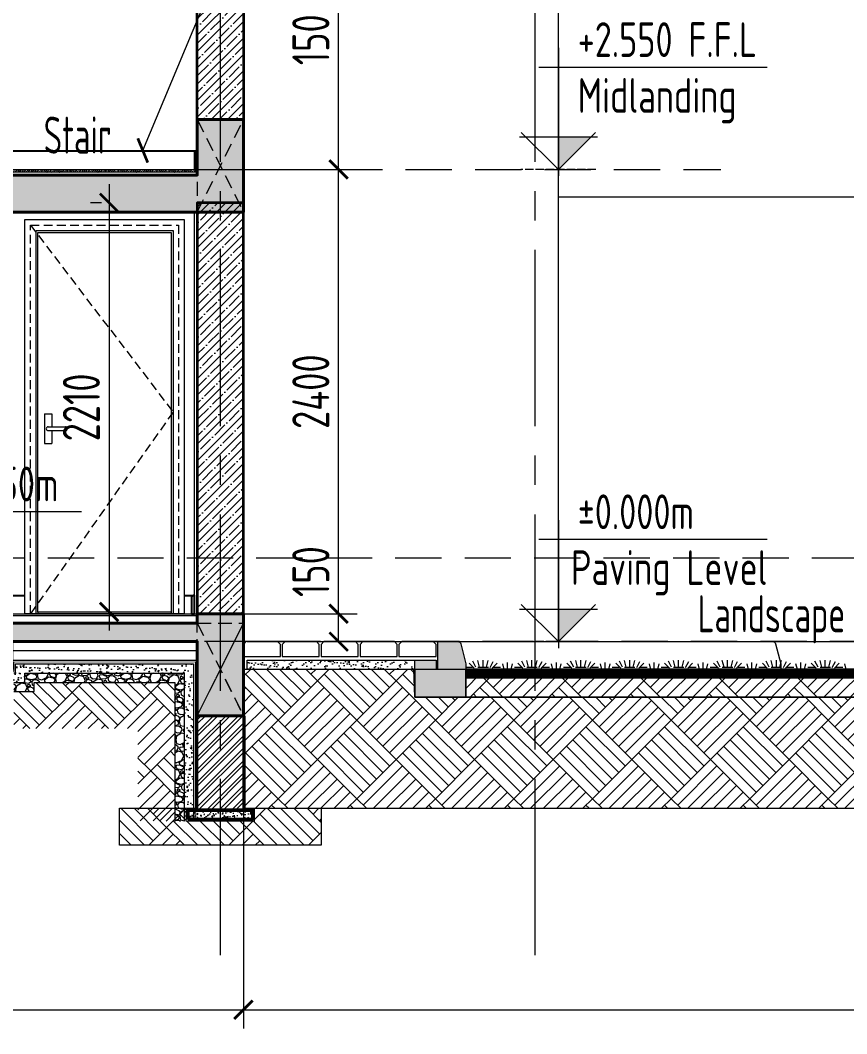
# Model space of a CAD drawing. Header units: millimetres. Extents: x -6181 to 191287, y -8583 to 23546.
# Drawn here: x 26185 to 30647, y -2118 to 3356 of the extents above; entities that cross this region are included whole.
import ezdxf

# ---------------------------------------------------------------- set-up
doc = ezdxf.new("R2010")
doc.units = ezdxf.units.MM
doc.header["$MEASUREMENT"] = 0
for name, pattern in [('1735-DT-5BR-SEC_AA$0$DASHED', [0.75, 0.5, -0.25]), ('1735-DT-5BR-SEC_AA$0$HIDDEN', [0.375, 0.25, -0.125]), ('1735-DT-5BR-SEC_AA$0$HIDDEN2', [4.7625, 3.175, -1.5875]), ('ACAD_ISO02W100', [15, 12, -3]), ('CENTER2', [28.575, 19.05, -3.175, 3.175, -3.175]), ('DASHED', [0.75, 0.5, -0.25])]:
    doc.linetypes.add(name, pattern=pattern)
doc.layers.add('0-Skirting', color=8, linetype='Continuous')
doc.layers.add('1735-DT-5BR-SEC_AA$0$0-Skirting', color=8, linetype='Continuous')
for name, color, linetype, lineweight, plot in [('00--ORIGIN POINT', 200, 'Continuous', 20, False), ('1735-DT-5BR-SEC_AA$0$00--ORIGIN', 6, 'Continuous', 0, False), ('1735-DT-5BR-SEC_AA$0$A-ANNO-NPLT', 8, 'Continuous', 0, False)]:
    doc.layers.add(name, color=color, linetype=linetype, lineweight=lineweight, plot=plot)
for name, color, linetype, lineweight in [('03--GRID', 252, 'CENTER2', 5), ('05--LEADER', 11, 'Continuous', 20), ('05--TEXT-2', 2, 'Continuous', 25), ('07--DIM-2', 2, 'Continuous', 25), ('1735-DT-5BR-SEC_AA$0$04--HATCH-0', 8, 'Continuous', 5), ('1735-DT-5BR-SEC_AA$0$04--HATCH-1', 251, 'Continuous', 13), ('1735-DT-5BR-SEC_AA$0$06--LINE-0', 8, 'Continuous', 13), ('1735-DT-5BR-SEC_AA$0$06--LINE-1', 9, 'Continuous', 18), ('1735-DT-5BR-SEC_AA$0$06--LINE-5', 5, 'Continuous', 50), ('1735-DT-5BR-SEC_AA$0$A-ELSC-STRC', 51, 'Continuous', 50), ('1735-DT-5BR-SEC_AA$0$E--CONCRETE-4', 4, 'Continuous', 40), ('1735-DT-5BR-SEC_AA$0$E--CONCRETE-Beams', 1, '1735-DT-5BR-SEC_AA$0$HIDDEN', 0), ('1735-DT-5BR-SEC_AA$0$E--CONCRETE-SHADE', 253, 'Continuous', 25), ('1735-DT-5BR-SEC_AA$0$F--BLOCKWALL-3', 3, 'Continuous', 35), ('1735-DT-5BR-SEC_AA$0$F--BLOCKWALL-HATCH', 8, 'Continuous', 13), ('1735-DT-5BR-SEC_AA$0$F--BLOCKWALL-HATCH--INSULATED', 251, 'Continuous', 13), ('1735-DT-5BR-SEC_AA$0$G--STELWRK-1', 9, 'Continuous', 18), ('1735-DT-5BR-SEC_AA$0$J--WATERPROOFING-1', 1, 'Continuous', 18), ('1735-DT-5BR-SEC_AA$0$J--WATERPROOFING-HID', 9, '1735-DT-5BR-SEC_AA$0$HIDDEN', 18), ('1735-DT-5BR-SEC_AA$0$L--DOORS-1', 9, 'Continuous', 18), ('1735-DT-5BR-SEC_AA$0$L--DOORS-HID', 9, '1735-DT-5BR-SEC_AA$0$HIDDEN', 18), ('1735-DT-5BR-SEC_AA$0$M--PLASTER-0', 8, 'Continuous', 13), ('1735-DT-5BR-SEC_AA$0$M--TILING-1', 2, 'Continuous', 15), ('1735-DT-5BR-SEC_AA$0$Q--BLOCPAVING', 9, 'Continuous', 18), ('1735-DT-5BR-SEC_AA$0$Q--KERBS', 1, 'Continuous', 18), ('1735-DT-5BR-SEC_AA$0$W--ELV-1', 250, '1735-DT-5BR-SEC_AA$0$DASHED', 9), ('1735-DT-5BR-SEC_AA$0$Z--LANDSCAPE-00', 94, 'Continuous', 0), ('W--ELEV-2', 7, 'Continuous', 20), ('W--ELV-1', 250, 'DASHED', 9)]:
    doc.layers.add(name, color=color, linetype=linetype, lineweight=lineweight)
doc.styles.add('ISO', font='isocp2.shx', dxfattribs={"width": 0.8})
doc.linetypes.add('1735-DT-5BR-SEC_AA$0$1625  X U Value & Mass Value DM Format$0$BATTING', pattern='A,0.0001,-0.1,[134,ltypeshp.shx,S=0.1,R=0,X=-0.1,Y=0],-0.2,[134,ltypeshp.shx,S=0.1,R=180,X=0.1,Y=0],-0.1', length=0.4001)
doc.dimstyles.new('1-100_AR', dxfattribs={"dimtxt": 200, "dimasz": 100, "dimexe": 100, "dimexo": 100, "dimgap": 0, "dimtad": 0, "dimdec": 0, "dimzin": 12, "dimdsep": 46, "dimtxsty": 'ISO', "dimblk": 'ARCHTICK', "dimcen": 100, "dimdle": 100, "dimclrd": 8, "dimclre": 9, "dimclrt": 2, "dimadec": 0, "dimazin": 0, "dimtfac": 1, "dimtdec": 0, "dimtmove": 0, "dimatfit": 2, "dimldrblk": 'ARCHTICK', "dimfxl": 1, "dimtvp": 0.75, "dimtolj": 1, "dimtzin": 12, "dimlwd": 9, "dimlwe": 9, "dimarcsym": 0})

# ---------------------------------------------------------------- blocks, each defined once
blk = doc.blocks.new('_ArchTick')
at = {"color": 0, "const_width": 0.15}
blk.add_lwpolyline([(-0.5, -0.5), (0.5, 0.5)], dxfattribs=at)
blk = doc.blocks.new('*D30')
at = {"layer": '07--DIM-2', "color": 8, "lineweight": 9, "transparency": 16777216}
blk.add_line((26664.9, 2470), (26664.9, 60), dxfattribs=at)
at = {"layer": '07--DIM-2', "color": 9, "lineweight": 9, "transparency": 16777216}
for p, q in [((26622.8, 2370), (26564.9, 2370)), ((26582.9, 160), (26564.9, 160))]:
    blk.add_line(p, q, dxfattribs=at)
at = {"layer": 'Defpoints', "color": 0, "transparency": 16777216}
for p in [(26722.8, 2370), (26664.9, 160), (26682.9, 160)]:
    blk.add_point(p, dxfattribs=at)
at = {"layer": '07--DIM-2', "color": 8, "lineweight": 9, "transparency": 16777216, "xscale": 100, "yscale": 100, "zscale": 100}
for p, rotation in [((26664.9, 2370), 90), ((26664.9, 160), 270)]:
    blk.add_blockref('_ArchTick', p, dxfattribs=dict(at, rotation=rotation))
at = {"layer": '07--DIM-2', "color": 2, "transparency": 16777216, "insert": (26514.9, 1265), "char_height": 200, "attachment_point": 5, "rotation": 90, "style": 'ISO'}
blk.add_mtext('\\A1;2210', dxfattribs=at)
blk = doc.blocks.new('*D32')
at = {"layer": '07--DIM-2', "color": 8, "lineweight": 9, "transparency": 16777216}
blk.add_line((27903.7, 50), (27903.7, 2650), dxfattribs=at)
at = {"layer": '07--DIM-2', "color": 9, "lineweight": 9, "transparency": 16777216}
for p, q in [((27240.2, 2550), (28003.7, 2550)), ((27240.2, 150), (28003.7, 150))]:
    blk.add_line(p, q, dxfattribs=at)
at = {"layer": 'Defpoints', "color": 0, "transparency": 16777216}
for p in [(27140.2, 2550), (27903.7, 2550), (27140.2, 150)]:
    blk.add_point(p, dxfattribs=at)
at = {"layer": '07--DIM-2', "color": 8, "lineweight": 9, "transparency": 16777216, "xscale": 100, "yscale": 100, "zscale": 100}
for p, rotation in [((27903.7, 2550), 90), ((27903.7, 150), 270)]:
    blk.add_blockref('_ArchTick', p, dxfattribs=dict(at, rotation=rotation))
at = {"layer": '07--DIM-2', "color": 2, "transparency": 16777216, "insert": (27753.6, 1350), "char_height": 200, "attachment_point": 5, "rotation": 90, "style": 'ISO'}
blk.add_mtext('\\A1;2400', dxfattribs=at)
blk = doc.blocks.new('*D37')
at = {"layer": '07--DIM-2', "color": 8, "lineweight": 9, "transparency": 16777216}
for p, q in [((27903.7, 150), (27903.7, 506.1)), ((27903.7, 0), (27903.7, 250))]:
    blk.add_line(p, q, dxfattribs=at)
at = {"layer": '07--DIM-2', "color": 9, "lineweight": 9, "transparency": 16777216}
for p, q in [((27240.2, 150), (28003.7, 150)), ((27589.5, 0), (28003.7, 0))]:
    blk.add_line(p, q, dxfattribs=at)
at = {"layer": 'Defpoints', "color": 0, "transparency": 16777216}
for p in [(27140.2, 150), (27489.5, 0, 0), (27903.7, 0)]:
    blk.add_point(p, dxfattribs=at)
at = {"layer": '07--DIM-2', "color": 8, "lineweight": 9, "transparency": 16777216, "xscale": 100, "yscale": 100, "zscale": 100}
for p, rotation in [((27903.7, 150), 90), ((27903.7, 0), 270)]:
    blk.add_blockref('_ArchTick', p, dxfattribs=dict(at, rotation=rotation))
at = {"layer": '07--DIM-2', "color": 2, "transparency": 16777216, "insert": (27753.7, 378.1), "char_height": 200, "attachment_point": 5, "rotation": 90, "style": 'ISO'}
blk.add_mtext('\\A1;150', dxfattribs=at)
blk = doc.blocks.new('*D39')
at = {"layer": '07--DIM-2', "color": 8, "lineweight": 9, "transparency": 16777216}
blk.add_line((27903.7, 2450), (27903.7, 4150), dxfattribs=at)
at = {"layer": '07--DIM-2', "color": 9, "lineweight": 9, "transparency": 16777216}
for p, q in [((27690.2, 4050), (28003.7, 4050)), ((27240.2, 2550), (28003.7, 2550))]:
    blk.add_line(p, q, dxfattribs=at)
at = {"layer": 'Defpoints', "color": 0, "transparency": 16777216}
for p in [(27590.2, 4050), (27903.7, 4050), (27140.2, 2550)]:
    blk.add_point(p, dxfattribs=at)
at = {"layer": '07--DIM-2', "color": 8, "lineweight": 9, "transparency": 16777216, "xscale": 100, "yscale": 100, "zscale": 100}
for p, rotation in [((27903.7, 4050), 90), ((27903.7, 2550), 270)]:
    blk.add_blockref('_ArchTick', p, dxfattribs=dict(at, rotation=rotation))
at = {"layer": '07--DIM-2', "color": 2, "transparency": 16777216, "insert": (27753.7, 3300), "char_height": 200, "attachment_point": 5, "rotation": 90, "style": 'ISO'}
blk.add_mtext('\\A1;1500', dxfattribs=at)
blk = doc.blocks.new('*U192')
blk.add_line((860, 0), (0, 0))
for points in [[(0, 0), (0, 2130), (860, 2130), (860, 0)], [(60, 0), (60, 2070), (800, 2070), (800, 0)]]:
    blk.add_lwpolyline(points)
at = {"layer": '1735-DT-5BR-SEC_AA$0$06--LINE-1', "ltscale": 0.5}
for p, q in [((70, 10), (70, 0)), ((790, 10), (790, 0))]:
    blk.add_line(p, q, dxfattribs=at)
at = {"layer": '1735-DT-5BR-SEC_AA$0$G--STELWRK-1'}
for p, q in [((105, 1080), (105, 920)), ((105, 1080), (145, 1080)), ((145, 1080), (145, 1010)), ((125, 1010), (218.7, 1010)), ((125, 990), (218.7, 990)), ((145, 990), (145, 920)), ((105, 920), (145, 920))]:
    blk.add_line(p, q, dxfattribs=at)
for centre, start, end in [((125, 1000), 90, 270), ((218.7, 1000), 270, 90)]:
    blk.add_arc(centre, 10, start, end, dxfattribs=at)
at = {"layer": '1735-DT-5BR-SEC_AA$0$L--DOORS-1'}
blk.add_lwpolyline([(70, 10), (70, 2060), (790, 2060), (790, 10)], close=True, dxfattribs=at)
at = {"layer": '1735-DT-5BR-SEC_AA$0$L--DOORS-HID', "color": 8, "linetype": '1735-DT-5BR-SEC_AA$0$HIDDEN2', "ltscale": 15}
blk.add_lwpolyline([(30, 0), (30, 2100), (830, 2100), (830, 0)], dxfattribs=at)
at = {"layer": '1735-DT-5BR-SEC_AA$0$L--DOORS-HID', "color": 8, "linetype": '1735-DT-5BR-SEC_AA$0$HIDDEN2', "lineweight": 9, "ltscale": 15}
blk.add_lwpolyline([(30, 2100), (800, 1090), (30, 0)], dxfattribs=at)
blk = doc.blocks.new('*U195')
at = {"layer": '1735-DT-5BR-SEC_AA$0$04--HATCH-1'}
h = blk.add_hatch(dxfattribs=at)
h.set_pattern_fill('AR-PARQ1', color=251, scale=25, angle=45, style=0)
h.set_pattern_definition([(135, (-5580, 5e-10), (-424.264, 3e-14), [300, -300]), (135, (-5544.65, 35.36), (-424.264, 3e-14), [300, -300]), (135, (-5509.3, 70.7), (-424.264, 3e-14), [300, -300]), (135, (-5473.94, 106.07), (-424.264, 3e-14), [300, -300]), (135, (-5438.58, 141.42), (-424.264, 3e-14), [300, -300]), (135, (-5403.22, 176.78), (-424.264, 3e-14), [300, -300]), (135, (-5367.87, 212.13), (-424.264, 3e-14), [300, -300]), (45, (-5792.13, 212.13), (424.264, -3e-14), [300, -300]), (45, (-5827.5, 247.5), (424.264, -3e-14), [300, -300]), (45, (-5862.84, 282.84), (424.264, -3e-14), [300, -300]), (45, (-5898.2, 318.2), (424.264, -3e-14), [300, -300]), (45, (-5933.55, 353.55), (424.264, -3e-14), [300, -300]), (45, (-5968.9, 388.9), (424.264, -3e-14), [300, -300]), (45, (-6004.27, 424.26), (424.264, -3e-14), [300, -300])])
h.paths.add_polyline_path([(-5800, 0), (0, 0), (0, -150), (-5800, -150)])
h = blk.add_hatch(dxfattribs=at)
h.set_pattern_fill('AR-SAND', color=256, scale=25, style=0)
h.paths.add_polyline_path([(371.4, 0), (371.4, 50), (275, 50), (275, 0)])
h = blk.add_hatch(dxfattribs=at)
h.set_pattern_fill('AR-SAND', color=256, scale=25, style=0)
h.paths.add_polyline_path([(1180, 0), (1180, 50), (275, 50), (275, 0)])
h = blk.add_hatch(dxfattribs=at)
h.set_pattern_fill('AR-SAND', color=256, scale=25, style=0)
h.paths.add_polyline_path([(371.4, 0), (371.4, 50), (275, 50), (275, 0)])
at = {"layer": '1735-DT-5BR-SEC_AA$0$E--CONCRETE-SHADE'}
for points in [[(150, 0), (150, 150), (41.7, 150, 0.344151), (27.2, 138.6), (0, 30), (0, 0)], [(275, 0), (0, 0), (0, -150), (275, -150)], [(275, 50), (159.1, 50), (159.1, 0), (275, 0)]]:
    blk.add_hatch(color=256, dxfattribs=at).paths.add_polyline_path(points)
at = {"layer": '1735-DT-5BR-SEC_AA$0$00--ORIGIN', "color": 6}
blk.add_line((1180, 0), (1180, 50), dxfattribs=at)
blk.add_line((1180, 0), (1180, 50), dxfattribs=at)
blk.add_line((1180, 0), (1180, 50), dxfattribs=at)
at = {"layer": '1735-DT-5BR-SEC_AA$0$00--ORIGIN'}
blk.add_lwpolyline([(-5800, 0), (0, 0), (0, -150), (-5800, -150)], close=True, dxfattribs=at)
at = {"layer": '1735-DT-5BR-SEC_AA$0$06--LINE-5', "color": 252, "linetype": 'ByBlock', "const_width": 50}
blk.add_lwpolyline([(0, -25), (-5800, -25)], dxfattribs=at)
at = {"layer": '1735-DT-5BR-SEC_AA$0$06--LINE-5', "linetype": 'ByBlock', "const_width": 10}
blk.add_lwpolyline([(0, 0), (-5800, 0)], dxfattribs=at)
at = {"layer": '1735-DT-5BR-SEC_AA$0$Q--BLOCPAVING', "color": 8}
blk.add_line((0, 0), (-5800, 0), dxfattribs=at)
blk.add_line((0, 0), (-5800, 0), dxfattribs=at)
blk.add_line((0, 0), (-5800, 0), dxfattribs=at)
at = {"layer": '1735-DT-5BR-SEC_AA$0$Q--BLOCPAVING'}
blk.add_line((275, 0), (1180, 0, 0), dxfattribs=at)
blk.add_line((275, 0), (1180, 0, 0), dxfattribs=at)
blk.add_line((275, 0), (1180, 0, 0), dxfattribs=at)
at = {"layer": '1735-DT-5BR-SEC_AA$0$Q--BLOCPAVING', "color": 3, "elevation": 0}
blk.add_lwpolyline([(27.2, 138.6), (0, 30), (0, 0), (150, 0), (150, 150), (41.7, 150, 0.344151)], format="xyb", close=True, dxfattribs=at)
at = {"layer": '1735-DT-5BR-SEC_AA$0$Q--BLOCPAVING', "color": 8, "elevation": 0}
blk.add_lwpolyline([(1180, 150), (150, 150)], dxfattribs=at)
at = {"layer": '1735-DT-5BR-SEC_AA$0$Q--BLOCPAVING', "elevation": 0}
for points in [[(160.7, 70), (160.7, 135), (175.7, 150), (345.7, 150), (360.7, 135), (360.7, 70)], [(370.7, 70), (370.7, 135), (385.7, 150), (555.7, 150), (570.7, 135), (570.7, 70)], [(580.7, 70), (580.7, 135), (595.7, 150), (765.7, 150), (780.7, 135), (780.7, 70)], [(790.7, 70), (790.7, 135), (805.7, 150), (975.7, 150), (990.7, 135), (990.7, 70)], [(1000.7, 70), (1000.7, 135), (1015.7, 150), (1185.7, 150), (1200.7, 135), (1200.7, 70)]]:
    blk.add_lwpolyline(points, close=True, dxfattribs=at)
at = {"layer": '1735-DT-5BR-SEC_AA$0$Q--BLOCPAVING', "color": 3, "elevation": 0}
for points in [[(275, 0), (275, -150), (0, -150), (0, 0)], [(159.1, 50.2), (159.1, 0), (275, 0), (275, 50)]]:
    blk.add_lwpolyline(points, close=True, dxfattribs=at)
at = {"layer": '1735-DT-5BR-SEC_AA$0$Q--KERBS', "elevation": 0}
blk.add_lwpolyline([(1180, 50), (275, 50)], dxfattribs=at)
blk = doc.blocks.new('*U200')
at = {"lineweight": 0}
for p, q in [((-18.8, 11.3), (18.8, 11.3)), ((26.4, 7.5), (-0.3, 34.2)), ((0, 0), (56.5, 0)), ((36.6, 11.5), (19.8, 45.3)), ((47.1, 11.3), (103.7, 11.3)), ((56.5, 11.3), (47.4, 47.9)), ((67.9, 0), (82.9, 0)), ((75.4, 11.3), (75.4, 49)), ((94.2, 0), (150.8, 0)), ((94.2, 11.3), (103.4, 47.9)), ((113.1, 9.4), (130, 43.1)), ((124.4, 7.5), (151.1, 34.2)), ((132, 11.3), (169.7, 11.3)), ((150.8, 0), (197.9, 0)), ((188.5, 0), (181.2, 29.3)), ((207.3, 0), (207.3, 37.7)), ((216.8, 0), (263.9, 0)), ((226.2, 0), (233.5, 29.3)), ((245.1, 11.3), (282.8, 11.3)), ((290.3, 7.5), (263.6, 34.2)), ((263.9, 0), (320.5, 0)), ((300.5, 11.5), (283.7, 45.3)), ((311, 11.3), (367.6, 11.3)), ((320.5, 11.3), (311.3, 47.9)), ((331.8, 0), (346.8, 0)), ((339.3, 11.3), (339.3, 49)), ((358.2, 11.3), (367.3, 47.9)), ((358.2, 0), (414.7, 0)), ((377, 9.4), (393.9, 43.1)), ((388.3, 7.5), (415, 34.2)), ((395.9, 11.3), (433.6, 11.3)), ((414.7, 0), (461.8, 0)), ((452.4, 0), (445.1, 29.3)), ((471.2, 0), (471.2, 37.7)), ((480.7, 0), (527.8, 0)), ((490.1, 0), (497.4, 29.3)), ((509, 11.3), (546.7, 11.3)), ((554.2, 7.5), (527.5, 34.2)), ((527.8, 0), (584.4, 0)), ((564.4, 11.5), (547.6, 45.3)), ((574.9, 11.3), (631.5, 11.3)), ((584.4, 11.3), (575.2, 47.9)), ((595.7, 0), (610.7, 0)), ((603.2, 11.3), (603.2, 49)), ((622.1, 11.3), (631.2, 47.9)), ((622.1, 0), (678.6, 0)), ((640.9, 9.4), (657.8, 43.1)), ((652.2, 7.5), (678.9, 34.2)), ((659.8, 11.3), (697.5, 11.3)), ((678.6, 0), (725.7, 0)), ((716.3, 0), (709, 29.3)), ((735.1, 0), (735.1, 37.7)), ((744.6, 0), (791.7, 0)), ((754, 0), (761.3, 29.3)), ((772.9, 11.3), (810.6, 11.3)), ((818.1, 7.5), (791.4, 34.2)), ((791.7, 0), (848.3, 0)), ((828.3, 11.5), (811.5, 45.3)), ((838.8, 11.3), (895.4, 11.3)), ((848.3, 11.3), (839.1, 47.9)), ((859.6, 0), (874.6, 0)), ((867.1, 11.3), (867.1, 49)), ((886, 11.3), (895.1, 47.9)), ((886, 0), (942.5, 0)), ((904.8, 9.4), (921.7, 43.1)), ((916.1, 7.5), (942.8, 34.2)), ((923.7, 11.3), (961.4, 11.3)), ((942.5, 0), (989.6, 0)), ((980.2, 0), (972.9, 29.3)), ((999, 0), (999, 37.7)), ((1008.5, 0), (1055.6, 0)), ((1017.9, 0), (1025.2, 29.3)), ((1036.8, 11.3), (1074.5, 11.3)), ((1082, 7.5), (1055.3, 34.2)), ((1055.6, 0), (1112.2, 0)), ((1092.2, 11.5), (1075.4, 45.3)), ((1102.7, 11.3), (1159.3, 11.3)), ((1112.2, 11.3), (1103, 47.9)), ((1123.5, 0), (1138.5, 0)), ((1131, 11.3), (1131, 49)), ((1149.9, 11.3), (1159, 47.9)), ((1149.9, 0), (1206.4, 0)), ((1168.7, 9.4), (1185.6, 43.1)), ((1180, 7.5), (1206.7, 34.2)), ((1187.6, 11.3), (1225.3, 11.3)), ((1206.4, 0), (1253.5, 0)), ((1244.1, 0), (1236.8, 29.3)), ((1262.9, 0), (1262.9, 37.7)), ((1272.4, 0), (1319.5, 0)), ((1281.8, 0), (1289.1, 29.3)), ((1300.7, 11.3), (1338.4, 11.3)), ((1345.9, 7.5), (1319.2, 34.2)), ((1319.5, 0), (1376.1, 0)), ((1356.1, 11.5), (1339.3, 45.3)), ((1366.6, 11.3), (1423.2, 11.3)), ((1376.1, 11.3), (1366.9, 47.9)), ((1387.4, 0), (1402.4, 0)), ((1394.9, 11.3), (1394.9, 49)), ((1413.8, 11.3), (1422.9, 47.9)), ((1413.8, 0), (1470.3, 0)), ((1432.6, 9.4), (1449.5, 43.1)), ((1443.9, 7.5), (1470.6, 34.2)), ((1451.5, 11.3), (1489.2, 11.3)), ((1470.3, 0), (1517.4, 0)), ((1508, 0), (1500.7, 29.3)), ((1526.8, 0), (1526.8, 37.7)), ((1536.3, 0), (1583.4, 0)), ((1545.7, 0), (1553, 29.3)), ((1564.6, 11.3), (1602.3, 11.3)), ((1609.8, 7.5), (1583.1, 34.2)), ((1583.4, 0), (1640, 0)), ((1620, 11.5), (1603.2, 45.3)), ((1630.5, 11.3), (1687.1, 11.3)), ((1640, 11.3), (1630.8, 47.9)), ((1651.3, 0), (1666.3, 0)), ((1658.8, 11.3), (1658.8, 49)), ((1677.7, 11.3), (1686.8, 47.9)), ((1677.7, 0), (1734.2, 0)), ((1696.5, 9.4), (1713.4, 43.1)), ((1707.8, 7.5), (1734.5, 34.2)), ((1715.4, 11.3), (1753.1, 11.3)), ((1734.2, 0), (1781.3, 0)), ((1771.9, 0), (1764.6, 29.3)), ((1790.7, 0), (1790.7, 37.7)), ((1800.2, 0), (1847.3, 0)), ((1809.6, 0), (1816.9, 29.3)), ((1828.5, 11.3), (1866.2, 11.3)), ((1873.7, 7.5), (1847, 34.2)), ((1847.3, 0), (1903.9, 0)), ((1883.9, 11.5), (1867.1, 45.3)), ((1894.4, 11.3), (1951, 11.3)), ((1903.9, 11.3), (1894.7, 47.9)), ((1915.2, 0), (1930.2, 0)), ((1922.7, 11.3), (1922.7, 49)), ((1941.6, 11.3), (1950.7, 47.9)), ((1941.6, 0), (1998.1, 0)), ((1960.4, 9.4), (1977.3, 43.1)), ((1971.7, 7.5), (1998.4, 34.2)), ((1979.3, 11.3), (2017, 11.3)), ((1998.1, 0), (2045.2, 0)), ((2035.8, 0), (2028.5, 29.3))]:
    blk.add_line(p, q, dxfattribs=at)
blk = doc.blocks.new('*U221')
at = {"ltscale": 300}
for p, q in [((0, 0), (249.7, -500)), ((249.7, 0), (0, -500))]:
    blk.add_line(p, q, dxfattribs=at)
blk.add_lwpolyline([(0, -500), (0, 0), (249.7, 0), (249.7, -500)], close=True, dxfattribs=at)
blk = doc.blocks.new('*U211')
at = {"layer": '1735-DT-5BR-SEC_AA$0$04--HATCH-0'}
h = blk.add_hatch(dxfattribs=at)
h.set_pattern_fill('ANSI32', color=256, scale=5, style=0)
h.set_pattern_definition([(45, (-4276.284, 1366.474), (-33.67596, 33.67596), []), (45, (-4253.833, 1366.474), (-33.67596, 33.67596), [])])
h.paths.add_polyline_path([(0, 0), (250, 0), (250, -510), (0, -510)])
h = blk.add_hatch(dxfattribs=at)
h.set_pattern_fill('AR-PARQ1', color=256, angle=45, style=0)
h.set_pattern_definition([(135, (-4276.28, 1366.47), (-431.052, 3e-14), [304.8, -304.8]), (135, (-4240.36, 1402.4), (-431.052, 3e-14), [304.8, -304.8]), (135, (-4204.44, 1438.32), (-431.052, 3e-14), [304.8, -304.8]), (135, (-4168.52, 1474.24), (-431.052, 3e-14), [304.8, -304.8]), (135, (-4132.6, 1510.16), (-431.052, 3e-14), [304.8, -304.8]), (135, (-4096.68, 1546.08), (-431.052, 3e-14), [304.8, -304.8]), (135, (-4060.76, 1582), (-431.052, 3e-14), [304.8, -304.8]), (45, (-4491.8, 1582), (431.052, -3e-14), [304.8, -304.8]), (45, (-4527.73, 1617.92), (431.052, -3e-14), [304.8, -304.8]), (45, (-4563.65, 1653.84), (431.052, -3e-14), [304.8, -304.8]), (45, (-4599.57, 1689.76), (431.052, -3e-14), [304.8, -304.8]), (45, (-4635.5, 1725.68), (431.052, -3e-14), [304.8, -304.8]), (45, (-4671.42, 1761.6), (431.052, -3e-14), [304.8, -304.8]), (45, (-4707.34, 1797.53), (431.052, -3e-14), [304.8, -304.8])])
h.paths.add_polyline_path([(-60, -570), (-60, -500), (-419.9, -500), (-419.9, -700), (670, -700), (670, -500), (310, -500), (310, -570)])
h = blk.add_hatch(dxfattribs=at)
h.set_pattern_fill('AR-CONC', color=256, scale=0.3, style=0)
h.set_pattern_definition([(50, (-4276.284, 1366.474), (54.6554, -4.78173), [5.715, -62.865]), (355, (-4276.284, 1366.474), (-10.573, 57.31705), [4.572, -50.2922]), (100.4514, (-4271.73, 1366.075), (44.0824, 52.5353), [4.857, -53.4271]), (46.1842, (-4276.284, 1381.714), (81.3237, -12.6127), [8.5725, -94.2975]), (96.6356, (-4269.51, 1380.66), (71.2212, 74.2278), [7.2855, -80.1407]), (351.1842, (-4276.28, 1381.71), (71.2212, 74.2278), [6.858, -75.4379]), (21, (-4268.664, 1377.904), (45.4843, -30.67956), [5.715, -62.865]), (326, (-4268.664, 1377.904), (18.5406, 55.2564), [4.572, -50.292]), (71.4514, (-4264.874, 1375.347), (64.0249, 24.57683), [4.857, -53.427]), (37.5, (-4276.284, 1366.474), (0.92658, 25.36651), [0, -49.6824, 0, -51.054, 0, -50.4825]), (7.5, (-4276.284, 1366.474), (20.0459, 30.05417), [0, -29.1084, 0, -48.5394, 0, -19.2405]), (327.5, (-4293.277, 1366.474), (40.67718, -1.71862), [0, -19.05, 0, -59.436, 0, -78.867]), (317.5, (-4300.897, 1366.474), (44.43875, 7.62795), [0, -24.765, 0, -39.4716, 0, -56.007])])
h.paths.add_polyline_path([(300, -560), (300, -510), (-50, -510), (-50, -560)])
at = {"layer": '1735-DT-5BR-SEC_AA$0$A-ANNO-NPLT'}
blk.add_lwpolyline([(310, -500), (670, -500), (670, -700), (-419.9, -700), (-419.9, -500), (-60, -500)], dxfattribs=at)
at = {"layer": '1735-DT-5BR-SEC_AA$0$A-ELSC-STRC'}
blk.add_lwpolyline([(-50, -560), (300, -560), (300, -510), (-50, -510)], close=True, dxfattribs=at)
at = {"layer": '1735-DT-5BR-SEC_AA$0$F--BLOCKWALL-3'}
blk.add_lwpolyline([(0, 0), (250, 0), (250, -510), (0, -510)], close=True, dxfattribs=at)
at = {"layer": '1735-DT-5BR-SEC_AA$0$J--WATERPROOFING-HID', "ltscale": 200, "const_width": 5}
blk.add_lwpolyline([(-10, 0), (-10, -500), (-60, -500), (-60, -570), (310, -570), (310, -500), (260, -500), (260, 0)], dxfattribs=at)
blk = doc.blocks.new('1735-DT-5BR-SEC_AA$0$A$C59E4415E')
at = {"layer": '1735-DT-5BR-SEC_AA$0$04--HATCH-1'}
h = blk.add_hatch(dxfattribs=at)
h.set_pattern_fill('AR-CONC', color=256, scale=10, angle=349, style=0)
h.paths.add_polyline_path([(-980, -170), (-990, -170), (-990, -220), (-930, -220), (-930, -170), (-70, -170), (-70, -970.3), (-20, -970.3), (-20, -120), (-980, -120)])
h = blk.add_hatch(dxfattribs=at)
h.set_pattern_fill('GRAVEL', color=256, scale=100, angle=349, style=0)
h.set_pattern_definition([(217.012788, (-32205.9605, 446.414), (-957.0298426, -730.8172688), [13.4536, -1331.9088]), (173.96974, (-32216.7032, 438.3153), (1197.0335197, -130.8080761), [23.0868, -2285.59248]), (121.510447, (-32239.662, 440.7407), (771.7372885, -1270.5988972), [16.2788, -1611.60326]), (256.273689, (-32282.716, 423.6416), (479.7807091, 1944.17346736), [21.0238, -2081.3558]), (281.833654, (-32287.7046, 403.218), (-261.8427973, 1273.3571178), [20.6155, -2040.9373]), (346.273689, (-32283.477, 383.041), (-1944.17346736, 479.7807091), [21.0238, -2081.3558]), (26.69424, (-32263.0536, 378.0522), (-1466.92433386, -733.57548946), [27.8029, -2752.48485]), (61.255328, (-32238.214, 390.542), (1106.91881824, 2026.0135068), [26.2488, -2598.63215]), (110.429566, (-32225.591, 413.5563), (-537.2500528, 1428.7625348), [21.095, -2088.4073]), (164.236358, (-32232.954, 433.3245), (1060.7090023, -308.0526133), [24.0832, -1180.07626]), (211.397438, (-32256.1316, 439.867), (-1387.84251505, -850.81910734), [31.1448, -3083.3375]), (127.814075, (-32185.726, 403.77), (-572.6536312, 722.5426068), [10.6301, -1052.38448]), (160.469234, (-32192.243, 412.1677), (1237.9535394, -444.3771307), [20.2237, -2002.15114]), (214, (-32211.3, 418.93), (-19.0809, -98.16272), [14.1421, -127.27926]), (192.19859, (-32215.885, 432.044), (528.975391, 100.920939), [7.6158, -753.9615]), (280.80141, (-32223.329, 430.435), (-40.92002, 313.569055), [10.7703, -527.74618]), (19.963757, (-32221.31, 419.855), (332.649954, 139.082738), [17.4929, -565.6023]), (150.56505, (-32204.87, 425.828), (177.244537, -136.324517), [12.6491, -303.57867]), (5.38954, (-32280.263, 441.5017), (1038.8698821, 103.6791597), [17.72, -1754.2845]), (59.346176, (-32262.621, 443.166), (-602.5407683, -1003.4663036), [14.8661, -1471.74077]), (282.19859, (-32201.052, 445.46), (-100.920939, 528.975391), [15.2315, -746.3458]), (332.61046, (-32197.834, 430.5727), (-924.3844848, 485.2971504), [17.72, -1754.2845]), (328.443955, (-32292.093, 380.641), (-452.6517926, 291.7299344), [17.088, -837.31237]), (283.77514, (-32277.532, 371.698), (-280.9236968, 1175.1943995), [14.3178, -1417.4643]), (55.80141, (-32219.152, 347.107), (291.7299344, 452.6517926), [15.2315, -746.3458]), (6.354025, (-32210.5905, 359.7047), (-1352.4389366, -144.5991794), [16.7631, -1659.54236]), (58.443955, (-32267.251, 356.456), (-291.7299344, -452.6517926), [8.544, -845.85637]), (90.30993, (-32225.041, 348.252), (-21.83912, 411.731773), [5.099, -504.80295]), (154.96376, (-32225.07, 353.35), (275.407255, -155.405417), [20.6155, -391.69506]), (175.009006, (-32243.7475, 362.075), (1000.708083, -92.646277), [19.105, -1891.39232]), (292.69007, (-32223.028, 411.02), (-60.00092, 215.406336), [14.4222, -346.13293]), (342.157227, (-32217.4642, 397.7146), (1630.6044128, -520.70072883), [25.1794, -2492.75626]), (49.945396, (-32193.496, 389.999), (-526.21717, -610.8154303), [10.2956, -1019.2674]), (79, (-32186.87, 397.88), (-79.08182, 117.24362), [6, -94]), (109.256437, (-32245.138, 365.4014), (259.0845766, -763.4626266), [13.8924, -1375.352]), (37.012788, (-32249.72, 378.5166), (957.0298426, 730.8172688), [26.9072, -1318.4552]), (349, (-32228.23, 394.71), (117.24362, 79.08182), [26, -74]), (314.304846, (-32202.712, 389.7535), (848.0608867, -877.9480238), [15.8114, -1565.32743]), (243.054604, (-32191.668, 378.438), (-174.4863165, -373.569974), [14.5602, -713.4508]), (196.645975, (-32198.266, 365.459), (-2055.9006439, -619.09009223), [23.7065, -2346.94742]), (164.426079, (-32220.9792, 358.668), (-1257.03443894, 346.21441233), [25.0799, -2482.90734])])
h.paths.add_polyline_path([(-990, -220), (-990, -270), (-880, -270), (-880, -220), (-120, -220), (-120, -969.8), (-70, -970), (-70, -170), (-930, -170), (-930, -220)])
h = blk.add_hatch(dxfattribs=at)
h.set_pattern_fill('AR-PARQ1', color=256, scale=25, angle=45, style=0)
h.set_pattern_definition([(135, (-32295.72, 362), (-424.264, 3e-14), [300, -300]), (135, (-32260.36, 397.35), (-424.264, 3e-14), [300, -300]), (135, (-32225, 432.7), (-424.264, 3e-14), [300, -300]), (135, (-32189.65, 468.06), (-424.264, 3e-14), [300, -300]), (135, (-32154.3, 503.4), (-424.264, 3e-14), [300, -300]), (135, (-32118.94, 538.77), (-424.264, 3e-14), [300, -300]), (135, (-32083.6, 574.12), (-424.264, 3e-14), [300, -300]), (45, (-32507.85, 574.12), (424.264, -3e-14), [300, -300]), (45, (-32543.2, 609.48), (424.264, -3e-14), [300, -300]), (45, (-32578.56, 644.83), (424.264, -3e-14), [300, -300]), (45, (-32613.92, 680.2), (424.264, -3e-14), [300, -300]), (45, (-32649.27, 715.54), (424.264, -3e-14), [300, -300]), (45, (-32684.63, 750.9), (424.264, -3e-14), [300, -300]), (45, (-32719.98, 786.25), (424.264, -3e-14), [300, -300])])
h.paths.add_polyline_path([(-990, -270), (-990, -469.8), (-320, -469.8), (-320, -967.3), (-120, -969.8), (-120, -220), (-880, -220), (-880, -270)])
at = {"layer": '1735-DT-5BR-SEC_AA$0$F--BLOCKWALL-HATCH'}
h = blk.add_hatch(dxfattribs=at)
h.set_pattern_fill('ANSI32', color=256, scale=100, style=0)
h.set_pattern_definition([(45, (-32295.72, 361.99), (-26.516504, 26.516504), []), (45, (-32278.04, 361.99), (-26.516504, 26.516504), [])])
h.paths.add_polyline_path([(-1000, 0), (-1100, 0), (-1100, -137.6), (-1100, -150), (-1000, -150), (-1000, -126.9), (-1000, -100), (-1000, -5)])
at = {"layer": '1735-DT-5BR-SEC_AA$0$06--LINE-0', "linetype": '1735-DT-5BR-SEC_AA$0$1625  X U Value & Mass Value DM Format$0$BATTING', "ltscale": 100}
blk.add_line((0, -50), (-1000, -50), dxfattribs=at)
at = {"layer": '1735-DT-5BR-SEC_AA$0$06--LINE-0', "ltscale": 1.5}
blk.add_lwpolyline([(-1000, -100), (0, -100), (0, 0), (-1000, 0)], close=True, dxfattribs=at)
at = {"layer": '1735-DT-5BR-SEC_AA$0$F--BLOCKWALL-3'}
blk.add_lwpolyline([(-1000, 0), (-1000, -150), (-1100, -150), (-1100, 0)], dxfattribs=at)
at = {"layer": '1735-DT-5BR-SEC_AA$0$J--WATERPROOFING-1'}
for p, q in [((-20, -120), (-20, -970.3)), ((-980, -170), (-990, -170)), ((-70, -170), (-70, -970.3)), ((-120, -220), (-120, -970.3))]:
    blk.add_line(p, q, dxfattribs=at)
for points in [[(-980, -170), (-980, -120), (-20, -120)], [(-990, -220), (-930, -220), (-930, -170), (-70, -170)], [(-990, -270), (-880, -270), (-880, -220), (-120, -220)]]:
    blk.add_lwpolyline(points, dxfattribs=at)
at = {"layer": '1735-DT-5BR-SEC_AA$0$J--WATERPROOFING-HID', "ltscale": 200, "const_width": 5}
blk.add_lwpolyline([(-1110, -10), (-1110, -160), (-990, -160), (-990, -110), (-10, -110), (-10, -970.3)], dxfattribs=at)
blk = doc.blocks.new('1735-DT-5BR-SEC_AA')
at = {"layer": '1735-DT-5BR-SEC_AA$0$04--HATCH-0'}
h = blk.add_hatch(dxfattribs=at)
h.set_pattern_fill('ANSI33', color=256, scale=65, style=0)
h.set_pattern_definition([(45, (-22278.127, 1326.338), (-11.490485, 11.490485), []), (45, (-22266.637, 1326.338), (-11.490485, 11.490485), [8.125, -4.0625])])
edge = h.paths.add_edge_path()
edge.add_line((27140.2, 2535.1), (25840.2, 2535))
edge.add_line((25840.2, 2535), (25840.2, 2545))
edge.add_line((25840.2, 2545), (25845.2, 2550))
edge.add_line((25845.2, 2550), (25865.2, 2550))
edge.add_line((25865.2, 2550), (25865.2, 2545))
edge.add_line((25865.2, 2545), (25870.2, 2545))
edge.add_line((25870.2, 2545), (25870.2, 2550))
edge.add_line((25870.2, 2550), (25890.2, 2550))
edge.add_line((25890.2, 2550), (25890.2, 2545))
edge.add_line((25890.2, 2545), (25895.2, 2545))
edge.add_line((25895.2, 2545), (25895.2, 2550))
edge.add_line((25895.2, 2550), (25915.2, 2550))
edge.add_line((25915.2, 2550), (25915.2, 2545))
edge.add_line((25915.2, 2545), (25920.2, 2545))
edge.add_line((25920.2, 2545), (25920.2, 2550))
edge.add_line((25920.2, 2550), (27140.2, 2550.1))
at = {"layer": '1735-DT-5BR-SEC_AA$0$04--HATCH-1'}
h = blk.add_hatch(dxfattribs=at)
h.set_pattern_fill('AR-PARQ1', color=256, scale=25, angle=315, style=0)
edge = h.paths.add_edge_path()
edge.add_line((28315.2, -150), (27390.2, -150))
edge.add_line((27390.2, -150), (27390.2, -900))
edge.add_line((27390.2, -900), (34365.1, -900))
edge.add_line((34365.1, -900), (34365.1, -300))
edge.add_line((34365.1, -300), (28315.2, -300))
edge.add_line((28315.2, -300), (28309.5, -149.4))
at = {"layer": '1735-DT-5BR-SEC_AA$0$E--CONCRETE-SHADE'}
h = blk.add_hatch(color=256, dxfattribs=at)
h.dxf.hatch_style = 1
h.paths.add_polyline_path([(21980.2, 400), (21980.2, 570), (22280.2, 570), (22280.2, 720), (22580.2, 720), (22580.2, 870), (22880.2, 870), (22880.2, 1020), (23180.2, 1020), (23180.2, 1170), (23480.2, 1170), (23480.2, 1320), (23780.2, 1320), (23780.2, 1470), (24080.2, 1470), (24080.2, 1620), (24380.2, 1620), (24380.2, 1770), (24680.2, 1770), (24680.2, 1920), (24980.2, 1920), (24980.2, 2070), (25280.2, 2070), (25280.2, 2220), (25580.2, 2220), (25580.2, 2370), (25880.2, 2370), (25880.2, 2520), (27140.2, 2520), (27140.2, 2820), (27390.2, 2820), (27390.2, 2650), (27390.2, 2400), (27390.2, 2320), (26101.6, 2320), (22280.9, 400)])
h = blk.add_hatch(color=256, dxfattribs=at)
h.dxf.hatch_style = 1
h.paths.add_polyline_path([(27390.2, -400), (27390.2, 150), (27140.2, 150), (27140.2, 100), (24940.2, 100), (24940.2, 400), (11090.2, 400), (11090.2, 250), (10790.2, 250), (10790.2, 100), (10490.2, 100), (10490.2, -575), (10690.2, -575), (10690.2, -148.6), (11587.4, 300), (12590.5, 300), (12590.5, -100), (12840.5, -100), (12840.5, 300), (17040.6, 300), (17040.6, -100), (17290.5, -100), (17290.5, 300), (20340.4, 300), (20340.4, -100), (20590.4, -100), (20590.4, 300), (24740.2, 300), (24740.2, 0), (27140.2, 0), (27140.2, -400)])
at = {"layer": '1735-DT-5BR-SEC_AA$0$F--BLOCKWALL-HATCH--INSULATED'}
h = blk.add_hatch(dxfattribs=at)
h.set_pattern_fill('ANSI35', color=256, scale=250, style=0)
h.paths.add_polyline_path([(27140.2, 4050), (27390.2, 4050), (27390.2, 2820), (27140.2, 2820)])
h = blk.add_hatch(dxfattribs=at)
h.set_pattern_fill('ANSI35', color=256, scale=250, style=0)
h.paths.add_polyline_path([(27140.2, 150), (27390.2, 150), (27390.2, 2370), (27140.2, 2370)])
at = {"layer": '1735-DT-5BR-SEC_AA$0$0-Skirting', "linetype": 'Continuous', "ltscale": 100}
blk.add_line((25940.2, 2650), (27140.2, 2650), dxfattribs=at)
at = {"layer": '1735-DT-5BR-SEC_AA$0$0-Skirting'}
blk.add_lwpolyline([(27125.2, 2550.1), (27140.2, 2550.1), (27140.2, 2650.1), (27140.2, 2650.1), (27132.7, 2650.1), (27125.2, 2642.6)], close=True, dxfattribs=at)
for points in [[(24940.2, 250), (26210.1, 250)], [(27070.1, 250), (27125.2, 250)]]:
    blk.add_lwpolyline(points, dxfattribs=at)
at = {"layer": '1735-DT-5BR-SEC_AA$0$0-Skirting', "elevation": 0}
blk.add_lwpolyline([(27110.2, 150), (27125.2, 150), (27125.2, 250), (27125.2, 250), (27117.7, 250), (27110.2, 242.5)], close=True, dxfattribs=at)
at = {"layer": '1735-DT-5BR-SEC_AA$0$00--ORIGIN'}
blk.add_lwpolyline([(24690.2, 0), (27140.2, 0)], dxfattribs=at)
at = {"layer": '1735-DT-5BR-SEC_AA$0$00--ORIGIN', "elevation": 0}
blk.add_lwpolyline([(28315.2, -150), (27390.2, -150), (27390.2, -900), (34365.1, -900), (34365.1, -300), (28315.2, -300), (28309.5, -149.4)], dxfattribs=at)
at = {"layer": '1735-DT-5BR-SEC_AA$0$06--LINE-0'}
blk.add_line((30248.5, 0), (34390.2, 0), dxfattribs=at)
blk.add_lwpolyline([(28548.5, 0), (30248.5, 0, -0.344151), (30263, -11.4), (30290.2, -120), (30290.2, -150)], format="xyb", dxfattribs=at)
at = {"layer": '1735-DT-5BR-SEC_AA$0$06--LINE-1'}
for p, q in [((29090.2, 0), (29090.2, 4050)), ((34390.2, 2400), (29090.2, 2400))]:
    blk.add_line(p, q, dxfattribs=at)
at = {"layer": '1735-DT-5BR-SEC_AA$0$E--CONCRETE-4'}
for points in [[(25880.2, 2520), (27140.2, 2520), (27140.2, 2820), (27390.2, 2820), (27390.2, 2650), (27390.2, 2400), (27390.2, 2320), (26101.6, 2320)], [(12590.5, -100), (12840.5, -100), (12840.5, 300), (17040.6, 300), (17040.6, -100), (17290.5, -100), (17290.5, 300), (20340.4, 300), (20340.4, -100), (20590.4, -100), (20590.4, 300), (24740.2, 300), (24740.2, 0), (27140.2, 0), (27140.2, -400), (27390.2, -400), (27390.2, 150), (27140.2, 150), (27140.2, 100), (24940.2, 100), (24940.2, 400), (11090.2, 400)]]:
    blk.add_lwpolyline(points, dxfattribs=at)
at = {"layer": '1735-DT-5BR-SEC_AA$0$E--CONCRETE-Beams', "ltscale": 300}
for p, q in [((27140.2, 2820), (27390.2, 2320)), ((27140.2, 2320), (27390.2, 2820)), ((27140.2, 100), (27390.2, -400)), ((27140.2, -400), (27390.2, 100))]:
    blk.add_line(p, q, dxfattribs=at)
blk.add_lwpolyline([(27140.2, 2320), (27390.2, 2320), (27390.2, 2820), (27140.2, 2820)], close=True, dxfattribs=at)
blk.add_lwpolyline([(27140.2, 150), (27390.2, 150), (27390.2, -400), (27140.2, -400), (27140.2, 100)], dxfattribs=at)
at = {"layer": '1735-DT-5BR-SEC_AA$0$F--BLOCKWALL-3'}
for points in [[(27140.2, 4050), (27390.2, 4050), (27390.2, 2820), (27140.2, 2820)], [(27140.2, 150), (27390.2, 150), (27390.2, 2370), (27140.2, 2370)]]:
    blk.add_lwpolyline(points, close=True, dxfattribs=at)
at = {"layer": '1735-DT-5BR-SEC_AA$0$M--PLASTER-0'}
blk.add_line((27125.2, 250, 0), (27125.2, 2320, 0), dxfattribs=at)
at = {"layer": '1735-DT-5BR-SEC_AA$0$M--TILING-1'}
for points in [[(27140.2, 2535.1), (25840.2, 2535), (25840.2, 2545), (25845.2, 2550), (25865.2, 2550), (25865.2, 2545), (25870.2, 2545), (25870.2, 2550), (25890.2, 2550), (25890.2, 2545), (25895.2, 2545), (25895.2, 2550), (25915.2, 2550), (25915.2, 2545), (25920.2, 2545), (25920.2, 2550), (27140.2, 2550.1)], [(24940.2, 150), (27140.2, 150)], [(27140.2, 140), (24940.2, 140)]]:
    blk.add_lwpolyline(points, dxfattribs=at)
at = {"layer": '1735-DT-5BR-SEC_AA$0$W--ELV-1', "ltscale": 500}
blk.add_line((27140.2, 2550.1), (29966.4, 2550.1), dxfattribs=at)
for points in [[(36709.2, 450), (3259.7, 450)], [(39805.5, 0), (1469.5, 0)]]:
    blk.add_lwpolyline(points, dxfattribs=at)
at = {"xscale": -1}
blk.add_blockref('*U195', (28590.2, -150, 0), dxfattribs=at)
at = {"layer": '1735-DT-5BR-SEC_AA$0$04--HATCH-0'}
blk.add_blockref('*U211', (27140.2, -400), dxfattribs=at)
at = {"layer": '1735-DT-5BR-SEC_AA$0$04--HATCH-1', "color": 251}
blk.add_blockref('1735-DT-5BR-SEC_AA$0$A$C59E4415E', (27140.2, 0), dxfattribs=at)
at = {"layer": '1735-DT-5BR-SEC_AA$0$E--CONCRETE-Beams'}
blk.add_blockref('*U221', (27140.2, 100), dxfattribs=at)
at = {"layer": '1735-DT-5BR-SEC_AA$0$L--DOORS-1'}
blk.add_blockref('*U192', (26210.1, 150), dxfattribs=at)
at = {"layer": '1735-DT-5BR-SEC_AA$0$Z--LANDSCAPE-00'}
blk.add_blockref('*U200', (28608.3, -150, 0), dxfattribs=at)
blk = doc.blocks.new('*D70')
at = {"layer": '07--DIM-2', "color": 9, "lineweight": 9, "transparency": 16777216}
for p, q in [((34590.2, -1000), (34590.2, -2770.5)), ((4590.2, -1143.7), (4590.2, -2770.5))]:
    blk.add_line(p, q, dxfattribs=at)
at = {"layer": '07--DIM-2', "color": 8, "lineweight": 9, "transparency": 16777216}
blk.add_line((4490.2, -2670.5), (34690.2, -2670.5), dxfattribs=at)
at = {"layer": 'Defpoints', "color": 0, "transparency": 16777216}
for p in [(34590.2, -900), (4590.2, -1043.7), (34590.2, -2670.5)]:
    blk.add_point(p, dxfattribs=at)
at = {"layer": '07--DIM-2', "color": 8, "lineweight": 9, "transparency": 16777216, "xscale": 100, "yscale": 100, "zscale": 100, "rotation": 180}
blk.add_blockref('_ArchTick', (4590.2, -2670.5), dxfattribs=at)
at = {"layer": '07--DIM-2', "color": 8, "lineweight": 9, "transparency": 16777216, "xscale": 100, "yscale": 100, "zscale": 100}
blk.add_blockref('_ArchTick', (34590.2, -2670.5), dxfattribs=at)
at = {"layer": '07--DIM-2', "color": 2, "transparency": 16777216, "char_height": 200, "attachment_point": 5, "style": 'ISO'}
for s, insert in [('\\A1;30000', (19590.2, -2520.5)), ('\\A1;PLOT DIMENSION', (19590.2, -2821.9))]:
    blk.add_mtext(s, dxfattribs=dict(at, insert=insert))
blk = doc.blocks.new('*U5')
at = {"color": 2}
for p, q in [((0, 875), (0, -46)), ((1502.9, 734.4), (-140.6, 734.4)), ((-280.4, 234.4), (280.4, 234.4)), ((0, 0), (-266.9, 266.9)), ((266.9, 266.9), (0, 0))]:
    blk.add_line(p, q, dxfattribs=at)
blk.add_solid([(0, 234.4), (234.4, 234.4), (0, 0), (234.4, 234.4)], dxfattribs=at)
at = {"layer": '00--ORIGIN POINT', "linetype": 'ACAD_ISO02W100', "ltscale": 5}
blk.add_line((270, 0), (-270, 0), dxfattribs=at)
at = {"style": 'ISO', "width": 0.8}
for tag, p in [('LEVEL', (225.4, 781.7)), ('FLOOR', (225.4, 406.4))]:
    blk.add_attdef(tag, p, '', height=250, dxfattribs=at)
blk = doc.blocks.new('*D115')
at = {"layer": '07--DIM-2', "color": 9, "lineweight": 9, "transparency": 16777216}
for p, q in [((12590.2, 350), (12590.2, -2088.7)), ((27389.9, -100), (27389.9, -2088.7))]:
    blk.add_line(p, q, dxfattribs=at)
at = {"layer": '07--DIM-2', "color": 8, "lineweight": 9, "transparency": 16777216}
blk.add_line((12490.2, -1988.7), (27489.9, -1988.7), dxfattribs=at)
at = {"layer": 'Defpoints', "color": 0, "transparency": 16777216}
for p in [(12590.2, 450), (27389.9, 0), (27389.9, -1988.7)]:
    blk.add_point(p, dxfattribs=at)
at = {"layer": '07--DIM-2', "color": 8, "lineweight": 9, "transparency": 16777216, "xscale": 100, "yscale": 100, "zscale": 100, "rotation": 180}
blk.add_blockref('_ArchTick', (12590.2, -1988.7), dxfattribs=at)
at = {"layer": '07--DIM-2', "color": 8, "lineweight": 9, "transparency": 16777216, "xscale": 100, "yscale": 100, "zscale": 100}
blk.add_blockref('_ArchTick', (27389.9, -1988.7), dxfattribs=at)
at = {"layer": '07--DIM-2', "color": 2, "transparency": 16777216, "insert": (19990.1, -1838.7), "char_height": 200, "attachment_point": 5, "style": 'ISO'}
blk.add_mtext('\\A1;14800', dxfattribs=at)
blk = doc.blocks.new('*D116')
at = {"layer": '07--DIM-2', "color": 9, "lineweight": 9, "transparency": 16777216}
for p, q in [((27389.9, -100), (27389.9, -2088.7)), ((34590.2, -393.9), (34590.2, -2088.7))]:
    blk.add_line(p, q, dxfattribs=at)
at = {"layer": '07--DIM-2', "color": 8, "lineweight": 9, "transparency": 16777216}
blk.add_line((27289.9, -1988.7), (34690.2, -1988.7), dxfattribs=at)
at = {"layer": 'Defpoints', "color": 0, "transparency": 16777216}
for p in [(27389.9, 0), (34590.2, -293.9), (34590.2, -1988.7)]:
    blk.add_point(p, dxfattribs=at)
at = {"layer": '07--DIM-2', "color": 8, "lineweight": 9, "transparency": 16777216, "xscale": 100, "yscale": 100, "zscale": 100, "rotation": 180}
blk.add_blockref('_ArchTick', (27389.9, -1988.7), dxfattribs=at)
at = {"layer": '07--DIM-2', "color": 8, "lineweight": 9, "transparency": 16777216, "xscale": 100, "yscale": 100, "zscale": 100}
blk.add_blockref('_ArchTick', (34590.2, -1988.7), dxfattribs=at)
at = {"layer": '07--DIM-2', "color": 2, "transparency": 16777216, "insert": (30990.1, -1838.6), "char_height": 200, "attachment_point": 5, "style": 'ISO'}
blk.add_mtext('\\A1;7200', dxfattribs=at)

msp = doc.modelspace()

# ---------------------------------------------------------------- linework, layer by layer
at = {"layer": '0-Skirting'}
msp.add_lwpolyline([(27070.1, 250), (27125.2, 250)], dxfattribs=at)
at = {"layer": '0-Skirting', "elevation": 0}
msp.add_lwpolyline([(27110.2, 150), (27125.2, 150), (27125.2, 250), (27125.2, 250), (27117.7, 250), (27110.2, 242.5)], close=True, dxfattribs=at)
at = {"layer": 'W--ELV-1', "ltscale": 500}
for points in [[(36709.2, 450), (3259.7, 450)], [(39805.5, 0), (1469.5, 0)]]:
    msp.add_lwpolyline(points, dxfattribs=at)

# ---------------------------------------------------------------- next in the draw order: block references
msp.add_blockref('1735-DT-5BR-SEC_AA', (0, 0))

# ---------------------------------------------------------------- next in the draw order: linework, layer by layer
at = {"layer": '03--GRID', "ltscale": 50}
for p, q in [((27265.2, -1694), (27265.2, 10871.4)), ((28965.2, -1694), (28965.2, 10871.4))]:
    msp.add_line(p, q, dxfattribs=at)

# ---------------------------------------------------------------- next in the draw order: block references
at = {"layer": 'W--ELEV-2'}
ref = msp.add_blockref('*U5', (29090.2, 2550.1), dxfattribs=dict(at, xscale=0.75, yscale=0.75, zscale=0.75))
ref.add_attrib('LEVEL', '+2.550 F.F.L', (29194.7, 3157.7, -698143.2), dxfattribs={"layer": '0', "height": 187.5, "style": 'ISO', "width": 0.8})
ref.add_attrib('FLOOR', 'Midlanding', (29194.7, 2856.1, -698143.2), dxfattribs={"layer": '0', "height": 187.5, "style": 'ISO', "width": 0.8})
ref = msp.add_blockref('*U5', (25387.7, 150), dxfattribs=dict(at, xscale=0.75, yscale=0.75, zscale=0.75))
ref.add_attrib('LEVEL', '+0.150m', (25783, 757.6, -698143.2), dxfattribs={"layer": '0', "height": 187.5, "style": 'ISO', "width": 0.8})
ref = msp.add_blockref('*U5', (29090.2, 0), dxfattribs=dict(at, xscale=0.75, yscale=0.75, zscale=0.75))
ref.add_attrib('LEVEL', '%%p0.000m', (29194.7, 607.6, -698143.2), dxfattribs={"layer": '0', "height": 187.5, "style": 'ISO', "width": 0.8})
ref.add_attrib('FLOOR', 'Paving Level', (29158.1, 306, -698143.2), dxfattribs={"layer": '0', "height": 187.5, "style": 'ISO', "width": 0.8})

# ---------------------------------------------------------------- next in the draw order: texts
at = {"layer": '05--TEXT-2', "char_height": 200, "width": 1189.493, "attachment_point": 5, "style": 'ISO'}
for s, insert in [('{\\W0.7;Stair}', (26495.2, 2735.8, 0)), ('{\\W0.7;Landscape}', (30240.4, 120.4, 0))]:
    msp.add_mtext(s, dxfattribs=dict(at, insert=insert))

# ---------------------------------------------------------------- next in the draw order: dimensions: what is measured, and where the dimension line sits
at = {"layer": '07--DIM-2'}
dim = msp.add_linear_dim(base=(27903.7, 4050), p1=(27140.2, 2550), p2=(27590.2, 4050), angle=270, dimstyle='1-100_AR', override={"dimtmove": 1}, dxfattribs=at)
dim.commit()
dim.dimension.update_dxf_attribs({"geometry": '*D39', "text_midpoint": (27753.7, 3300)})
dim = msp.add_aligned_dim(p1=(27140.2, 150), p2=(27140.2, 2550), distance=-763.5, dimstyle='1-100_AR', dxfattribs=at)
dim.commit()
dim.dimension.update_dxf_attribs({"geometry": '*D32', "text_midpoint": (27753.6, 1350)})
dim = msp.add_linear_dim(base=(26664.9, 160), p1=(26722.8, 2370), p2=(26682.9, 160), angle=90, dimstyle='1-100_AR', dxfattribs=at)
dim.commit()
dim.dimension.update_dxf_attribs({"geometry": '*D30', "text_midpoint": (26514.9, 1265)})
dim = msp.add_linear_dim(base=(27903.7, 0), p1=(27140.2, 150), p2=(27489.5, 0, 0), angle=270, dimstyle='1-100_AR', dxfattribs=at)
dim.commit()
dim.dimension.update_dxf_attribs({"geometry": '*D37', "text_midpoint": (27903.7, 378.1), "dimtype": 160})
for base, p1, p2, picture, middle in [((27389.9, -1988.7), (12590.2, 450), (27389.9, 0), '*D115', (19990.1, -1838.7)), ((34590.2, -1988.7), (27389.9, 0), (34590.2, -293.9), '*D116', (30990.1, -1838.6))]:
    dim = msp.add_linear_dim(base=base, p1=p1, p2=p2, dimstyle='1-100_AR', override={"dimtmove": 1}, dxfattribs=at)
    dim.commit()
    dim.dimension.update_dxf_attribs({"geometry": picture, "text_midpoint": middle})
dim = msp.add_linear_dim(base=(34590.2, -2670.5), p1=(4590.2, -1043.7), p2=(34590.2, -900), angle=180, text='<>\\X PLOT DIMENSION', dimstyle='1-100_AR', override={"dimgap": 50, "dimtmove": 1}, dxfattribs=at)
dim.commit()
dim.dimension.update_dxf_attribs({"geometry": '*D70', "text_midpoint": (19590.2, -2670.5)})

# ---------------------------------------------------------------- next in the draw order: leaders
at = {"layer": '05--LEADER'}
msp.add_leader([(26846.5, 2652.7), (28076.2, 5590.8), (30638.8, 5590.8)], dimstyle='1-100_AR', dxfattribs=at)

doc.saveas('drawing.dxf')
